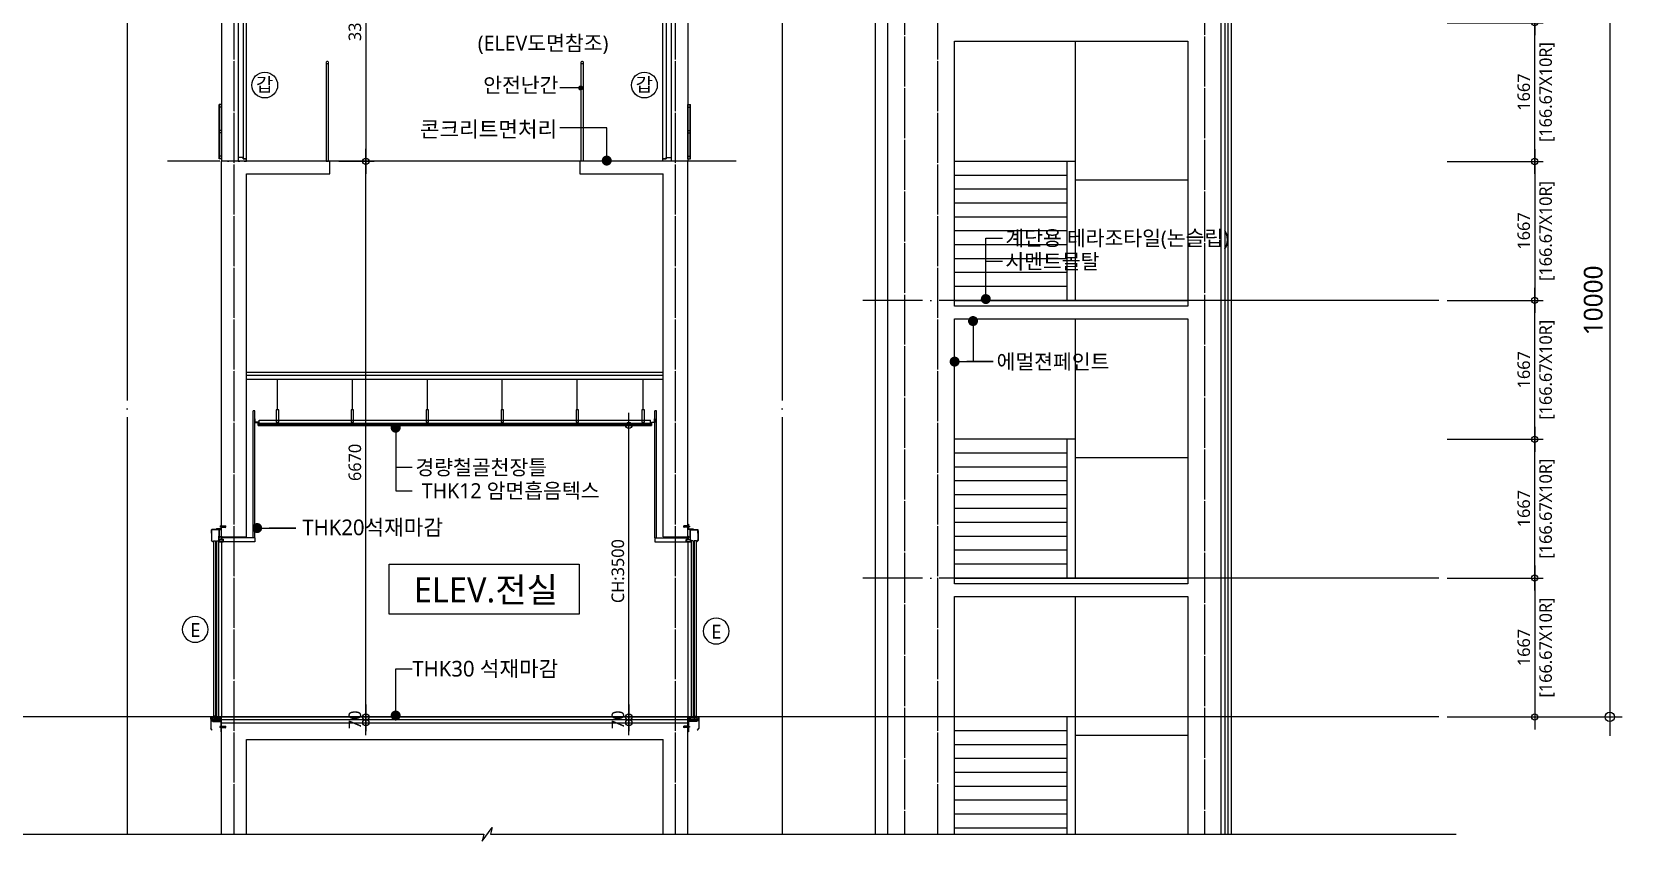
# Model space of a CAD drawing. Header units: millimetres. Extents: x 81033 to 452328, y -17390 to 42241.
# Drawn here: x 385356 to 404452, y -3277 to 6438 of the extents above; entities that cross this region are included whole.
import ezdxf
from ezdxf.enums import TextEntityAlignment as Align

# ---------------------------------------------------------------- set-up
doc = ezdxf.new("R2010")
doc.units = ezdxf.units.MM
doc.header["$LTSCALE"] = 100
doc.header["$MEASUREMENT"] = 0
doc.header["$PDSIZE"] = -10
doc.linetypes.add('CEN', pattern=[62, 60, -1, 0, -1])
doc.linetypes.add('HID', pattern=[2.5, 1.5, -1])
doc.layers.get('0').update_dxf_attribs({"linetype": 'CONTINUOUS'})
doc.layers.get('Defpoints').update_dxf_attribs({"color": 171, "linetype": 'CONTINUOUS'})
doc.layers.add('1-골조', color=2, linetype='CONTINUOUS', lineweight=0)
for name, color, linetype in [('A-CORE-ELEV', 5, 'CONTINUOUS'), ('A-DOOR', 4, 'CONTINUOUS'), ('A-ETC', 8, 'CONTINUOUS'), ('A-FIN-6', 6, 'CONTINUOUS'), ('A-SYM', 7, 'CONTINUOUS'), ('CEN', 1, 'CEN'), ('CEN(ST)', 1, 'CEN'), ('CG-BEAM', 3, 'CONTINUOUS'), ('CON', 2, 'CONTINUOUS'), ('FIN', 8, 'CONTINUOUS'), ('FIN(THK20 화강석)', 5, 'CONTINUOUS'), ('FIN(패널-T75 글라스울)', 6, 'CONTINUOUS'), ('FIN-2', 9, 'CONTINUOUS'), ('INS', 251, 'BATTING'), ('NDIM', 7, 'CONTINUOUS'), ('SASAC 도면명', 2, 'CONTINUOUS'), ('SYM', 7, 'CONTINUOUS'), ('TEXT(MIN)', 7, 'CONTINUOUS'), ('TEXT(NOTE小)', 1, 'CONTINUOUS'), ('TEXT(노트)', 7, 'CONTINUOUS'), ('TEXT(실명)', 3, 'CONTINUOUS'), ('XREF', 7, 'CONTINUOUS'), ('하지철물', 5, 'CONTINUOUS')]:
    doc.layers.add(name, color=color, linetype=linetype)
doc.styles.add('CGS', font='cgse', dxfattribs={"bigfont": 'cgs'})
doc.styles.add('나눔바른고딕', font='NanumBarunGothic.ttf')
doc.linetypes.add('BATTING', pattern='A,0.0001,-0.1,[134,ltypeshp.shx,S=0.1,R=0,X=-0.1,Y=0],-0.2,[134,ltypeshp.shx,S=0.1,R=180,X=0.1,Y=0],-0.1', length=0.4001)
doc.dimstyles.new('NDIM 1200', dxfattribs={"dimscale": 75, "dimtxt": 3, "dimasz": 1, "dimexe": 2, "dimexo": 2, "dimgap": 1, "dimtad": 1, "dimdec": 0, "dimdsep": 46, "dimtxsty": 'CGS', "dimblk": 'DOT0', "dimcen": 1, "dimdle": 8, "dimclrd": 256, "dimclre": 256, "dimclrt": 256, "dimadec": 0, "dimazin": 0, "dimtfac": 1, "dimtdec": 0, "dimtix": 1, "dimtmove": 2, "dimatfit": 3, "dimldrblk": 'DOT0', "dimfxl": 1, "dimtolj": 1, "dimtzin": 0, "dimlwd": -1, "dimlwe": -1, "dimarcsym": 0})

# ---------------------------------------------------------------- blocks, each defined once
blk = doc.blocks.new('DOT0')
blk.add_line((-3, 0), (3, 0))
at = {"color": 6}
blk.add_circle((0, 0), 0.75, dxfattribs=at)
blk = doc.blocks.new('*D1075')
at = {"layer": 'Defpoints', "color": 0, "ltscale": 0.4, "transparency": 16777216}
for p in [(402252, 8214), (402252, -1786), (404302, -1786)]:
    blk.add_point(p, dxfattribs=at)
at = {"layer": 'NDIM', "ltscale": 0.4, "transparency": 16777216}
for p, q in [((402402, 8214), (404452, 8214)), ((404302, 8139), (404302, -1711)), ((402402, -1786), (404452, -1786))]:
    blk.add_line(p, q, dxfattribs=at)
at = {"layer": 'NDIM', "ltscale": 0.4, "transparency": 16777216, "xscale": 75, "yscale": 75, "zscale": 75}
for p, rotation in [((404302, 8214), 90), ((404302, -1786), 270)]:
    blk.add_blockref('DOT0', p, dxfattribs=dict(at, rotation=rotation))
at = {"layer": 'NDIM', "ltscale": 0.4, "transparency": 16777216, "insert": (404105, 3214), "char_height": 225, "attachment_point": 5, "rotation": 90, "style": '나눔바른고딕'}
blk.add_mtext('\\A1;10000', dxfattribs=at)
blk = doc.blocks.new('A$C25f2d0dc')
at = {"layer": '1-골조'}
blk.add_line((0, 0), (300, 0), dxfattribs=at)
at = {"layer": 'A-CORE-ELEV', "color": 6, "linetype": 'Continuous'}
for p, q in [((-120, 78), (-122, 78)), ((-122, 78), (-122, -39)), ((-120, 45), (-120, 86)), ((-120, 78), (-120, -39)), ((-117, 45), (-120, 45)), ((-117, 45), (-117, 86)), ((-31, 90), (-116, 90)), ((-31, 87), (-116, 87)), ((-30, 10), (-32, 10)), ((-32, -45), (-32, 10)), ((-30, -10), (-30, 86)), ((-30, -45), (-30, 10)), ((-10, 2), (-30, 2)), ((-27, -10), (-27, 86)), ((-13, 128), (-14, 129)), ((-14, 128), (-13, 128)), ((-13, 122), (-14, 122)), ((-13, 122), (-14, 121)), ((-13, 128), (-7, 128)), ((-7, 122), (-13, 122)), ((0, 15), (-10, 2)), ((-6, 132), (47, 135)), ((-6, 132), (51, 132)), ((-6, 118), (47, 115)), ((-6, 118), (51, 118)), ((47, 115), (47, 135)), ((51, 118), (51, 132)), ((-105, -60), (-121, -41)), ((-104, -59), (-120, -40)), ((-105, -60), (-104, -59)), ((-30, -45), (-32, -45)), ((-27, -10), (-30, -10)), ((-29, -32), (18, -32)), ((-29, -34), (18, -34)), ((-130, -2165), (-130, -2300)), ((-129, -2165), (-129, -2299)), ((-4, -2190), (-129, -2190)), ((-129, -2206), (-4, -2206)), ((-126, -2193), (-126, -2203)), ((-7, -2193), (-126, -2193)), ((-126, -2203), (-7, -2203)), ((-15, -2276), (-16, -2275)), ((-16, -2277), (-15, -2276)), ((-15, -2283), (-16, -2282)), ((-15, -2283), (-16, -2283)), ((-15, -2276), (-9, -2276)), ((-9, -2283), (-15, -2283)), ((-8, -2272), (47, -2270)), ((-8, -2272), (51, -2272)), ((-8, -2286), (47, -2289)), ((-8, -2286), (51, -2286)), ((-7, -2193), (-7, -2203)), ((-4, -2190), (-4, -2206)), ((0, -2216), (0, -2160)), ((47, -2289), (47, -2270)), ((51, -2286), (51, -2272)), ((-113, -2319), (-130, -2300)), ((-112, -2318), (-129, -2299)), ((-113, -2319), (-112, -2318))]:
    blk.add_line(p, q, dxfattribs=at)
at = {"layer": 'A-CORE-ELEV', "color": 4, "linetype": 'Continuous'}
for p, q in [((-99, -45), (-99, -2149)), ((-99, -45), (-74, -45)), ((-74, -45), (-74, -2149)), ((-62, -45), (-62, -2163)), ((-62, -45), (-37, -45)), ((-37, -45), (-37, -2163)), ((-74, -2149), (-99, -2149)), ((-37, -2163), (-62, -2163))]:
    blk.add_line(p, q, dxfattribs=at)
at = {"layer": 'A-CORE-ELEV', "color": 9, "linetype": 'Continuous'}
blk.add_line((0, -60), (0, -2160), dxfattribs=at)
at = {"layer": 'A-CORE-ELEV', "color": 6, "linetype": 'Continuous'}
for points in [[(-65, 90), (0, 90), (0, 155), (-2, 155, 0.414214), (-6, 151), (-6, 100, -0.414214), (-10, 96), (-61, 96, 0.414214), (-65, 92)], [(17, -27, -0.414214), (19, -29), (19, -30), (-6, -30), (-6, 2), (-5, 2, -0.414214), (-3, 0), (-3, -25, 0.414214), (-1, -27)], [(-8, -2220), (-8, -2334, 0.414214), (-2, -2340), (0, -2340), (0, -2206), (-109, -2206), (-109, -2208, 0.414214), (-103, -2214), (-14, -2214, -0.414214)]]:
    blk.add_lwpolyline(points, format="xyb", close=True, dxfattribs=at)
for points in [[(-14, 128), (-18, 128), (-18, 122), (-14, 122)], [(-7, 118), (-13, 118), (-14, 119), (-14, 131), (-13, 132), (-7, 132)], [(-6, 116), (-7, 116), (-7, 134), (-6, 134)], [(-16, -2276), (-20, -2276), (-20, -2283), (-16, -2283)], [(-9, -2286), (-15, -2286), (-16, -2285), (-16, -2273), (-15, -2272), (-9, -2272)], [(-8, -2289), (-9, -2289), (-9, -2270), (-8, -2270)]]:
    blk.add_lwpolyline(points, dxfattribs=at)
for points in [[(18, -58), (-29, -58), (-29, -32), (-20, -32), (-20, -30), (-30, -30), (-30, -60), (20, -60), (20, -30), (10, -30), (10, -32), (18, -32)], [(-106, -2160), (-101, -2160), (-101, -2162), (-95, -2162), (-95, -2160), (-89, -2160), (-89, -2162), (-84, -2162), (-84, -2160), (-78, -2160), (-78, -2162), (-72, -2162), (-72, -2160), (-64, -2160), (-64, -2171), (-33, -2171), (-33, -2160), (-5, -2160), (-5, -2165), (-10, -2165), (-10, -2176), (-5, -2176), (-5, -2185), (-15, -2185), (-15, -2171), (-27, -2171), (-27, -2185), (-82, -2185), (-82, -2176), (-72, -2176), (-72, -2171), (-115, -2171), (-115, -2176), (-105, -2176), (-105, -2185), (-129, -2185), (-129, -2165), (-130, -2165), (-130, -2163), (-128, -2160), (-112, -2160), (-112, -2162), (-106, -2162)]]:
    blk.add_lwpolyline(points, close=True, dxfattribs=at)
blk.add_circle((-3, -2166), 2.5, dxfattribs=at)
for centre, radius, start, end in [((-116, 86), 4, 90, 180), ((-116, 86), 1, 90, 180), ((-31, 86), 4, 0, 90), ((-31, 86), 1, 0, 90), ((-119, -39), 2.5, 180, 220), ((-119, -39), 1, 180, 220), ((-3, -2157), 3.63, 226.3972, 313.6028)]:
    blk.add_arc(centre, radius, start, end, dxfattribs=at)
at = {"layer": 'A-FIN-6'}
for p, q in [((400, -10), (-6, -10)), ((398, -12), (-6, -12)), ((398, -58), (20, -58)), ((400, -60), (20, -60)), ((398, -12), (398, -58)), ((400, -10), (400, -60))]:
    blk.add_line(p, q, dxfattribs=at)
blk = doc.blocks.new('ELEV비상도어1')
at = {"color": 252, "linetype": 'Continuous'}
for p, q in [((162556, 62412), (162556, 63062)), ((162586, 63062), (162556, 63062)), ((162586, 63032), (162556, 63032)), ((162559, 62412), (162559, 63062)), ((162583, 62412), (162583, 63062)), ((162586, 62412), (162586, 63062)), ((162586, 62752), (162556, 62752)), ((162586, 62722), (162556, 62722)), ((162586, 62442), (162556, 62442)), ((162586, 62412), (162556, 62412))]:
    blk.add_line(p, q, dxfattribs=at)
at = {"layer": 'A-DOOR', "color": 8, "linetype": 'Continuous'}
for p, q in [((162586, 64182), (162586, 62382)), ((162786, 64152), (162786, 62412))]:
    blk.add_line(p, q, dxfattribs=at)
at = {"layer": 'A-DOOR', "linetype": 'Continuous'}
for points in [[(162856, 64182), (162886, 64182), (162886, 64152), (162846, 64152), (162846, 64137), (162786, 64137), (162786, 64152), (162786, 64182), (162806, 64182)], [(162856, 62382), (162886, 62382), (162886, 62412), (162846, 62412), (162846, 62427), (162786, 62427), (162786, 62412), (162786, 62382), (162806, 62382)]]:
    blk.add_lwpolyline(points, dxfattribs=at)
blk.add_lwpolyline([(162886, 64152), (162846, 64152), (162846, 62412), (162886, 62412)], close=True, dxfattribs=at)
blk = doc.blocks.new('*D1077')
at = {"layer": 'Defpoints', "color": 0, "ltscale": 0.4, "transparency": 16777216}
for p in [(392100, 1714, 0), (392525, 1714, 0), (392100, -1786, 0)]:
    blk.add_point(p, dxfattribs=at)
at = {"layer": 'NDIM', "ltscale": 0.4, "transparency": 16777216}
for p, q in [((392200, 1714, 0), (392625, 1714, 0)), ((392525, -1736, 0), (392525, 1664, 0)), ((392200, -1786, 0), (392625, -1786, 0))]:
    blk.add_line(p, q, dxfattribs=at)
at = {"layer": 'NDIM', "ltscale": 0.4, "transparency": 16777216, "xscale": 50, "yscale": 50, "zscale": 50}
for p, rotation in [((392525, 1714, 0), 90), ((392525, -1786, 0), 270)]:
    blk.add_blockref('DOT0', p, dxfattribs=dict(at, rotation=rotation))
at = {"layer": 'NDIM', "ltscale": 0.4, "transparency": 16777216, "insert": (392394, -36, 0), "char_height": 150, "attachment_point": 5, "rotation": 90, "style": '나눔바른고딕'}
blk.add_mtext('\\A1;CH:3500', dxfattribs=at)
blk = doc.blocks.new('*D1078')
at = {"layer": 'Defpoints', "color": 0, "ltscale": 0.4, "transparency": 16777216}
for p in [(392100, -1786, 0), (392100, -1856, 0), (392525, -1856, 0)]:
    blk.add_point(p, dxfattribs=at)
at = {"layer": 'NDIM', "ltscale": 0.4, "transparency": 16777216}
for p, q in [((392525, -1736, 0), (392525, -1686, 0)), ((392200, -1786, 0), (392625, -1786, 0)), ((392200, -1856, 0), (392625, -1856, 0)), ((392525, -1786, 0), (392525, -1856, 0)), ((392525, -1906, 0), (392525, -1956, 0))]:
    blk.add_line(p, q, dxfattribs=at)
at = {"layer": 'NDIM', "ltscale": 0.4, "transparency": 16777216, "xscale": 50, "yscale": 50, "zscale": 50}
for p, rotation in [((392525, -1786, 0), 270), ((392525, -1856, 0), 90)]:
    blk.add_blockref('DOT0', p, dxfattribs=dict(at, rotation=rotation))
at = {"layer": 'NDIM', "ltscale": 0.4, "transparency": 16777216, "insert": (392394, -1821, 0), "char_height": 150, "attachment_point": 5, "rotation": 90, "style": '나눔바른고딕'}
blk.add_mtext('\\A1;70', dxfattribs=at)
blk = doc.blocks.new('*D1079')
at = {"layer": 'Defpoints', "color": 0, "ltscale": 0.4, "transparency": 16777216}
for p in [(388942, 4884, 0), (389367, 4884, 0), (388942, -1786, 0)]:
    blk.add_point(p, dxfattribs=at)
at = {"layer": 'NDIM', "ltscale": 0.4, "transparency": 16777216}
for p, q in [((389042, 4884, 0), (389467, 4884, 0)), ((389367, -1736, 0), (389367, 4834, 0)), ((389042, -1786, 0), (389467, -1786, 0))]:
    blk.add_line(p, q, dxfattribs=at)
at = {"layer": 'NDIM', "ltscale": 0.4, "transparency": 16777216, "xscale": 50, "yscale": 50, "zscale": 50}
for p, rotation in [((389367, 4884, 0), 90), ((389367, -1786, 0), 270)]:
    blk.add_blockref('DOT0', p, dxfattribs=dict(at, rotation=rotation))
at = {"layer": 'NDIM', "ltscale": 0.4, "transparency": 16777216, "insert": (389236, 1269, 0), "char_height": 150, "attachment_point": 5, "rotation": 90, "style": '나눔바른고딕'}
blk.add_mtext('\\A1;6670', dxfattribs=at)
blk = doc.blocks.new('*D1080')
at = {"layer": 'Defpoints', "color": 0, "ltscale": 0.4, "transparency": 16777216}
for p in [(388942, -1786, 0), (388942, -1856, 0), (389367, -1856, 0)]:
    blk.add_point(p, dxfattribs=at)
at = {"layer": 'NDIM', "ltscale": 0.4, "transparency": 16777216}
for p, q in [((389367, -1736, 0), (389367, -1686, 0)), ((389042, -1786, 0), (389467, -1786, 0)), ((389042, -1856, 0), (389467, -1856, 0)), ((389367, -1786, 0), (389367, -1856, 0)), ((389367, -1906, 0), (389367, -1956, 0))]:
    blk.add_line(p, q, dxfattribs=at)
at = {"layer": 'NDIM', "ltscale": 0.4, "transparency": 16777216, "xscale": 50, "yscale": 50, "zscale": 50}
for p, rotation in [((389367, -1786, 0), 270), ((389367, -1856, 0), 90)]:
    blk.add_blockref('DOT0', p, dxfattribs=dict(at, rotation=rotation))
at = {"layer": 'NDIM', "ltscale": 0.4, "transparency": 16777216, "insert": (389236, -1821, 0), "char_height": 150, "attachment_point": 5, "rotation": 90, "style": '나눔바른고딕'}
blk.add_mtext('\\A1;70', dxfattribs=at)
blk = doc.blocks.new('*D1081')
at = {"layer": 'Defpoints', "color": 0, "ltscale": 0.4, "transparency": 16777216}
for p in [(388942, 8214, 0), (388942, 4884, 0), (389367, 4884, 0)]:
    blk.add_point(p, dxfattribs=at)
at = {"layer": 'NDIM', "ltscale": 0.4, "transparency": 16777216}
for p, q in [((389042, 8214, 0), (389467, 8214, 0)), ((389367, 8164, 0), (389367, 4934, 0)), ((389042, 4884, 0), (389467, 4884, 0))]:
    blk.add_line(p, q, dxfattribs=at)
at = {"layer": 'NDIM', "ltscale": 0.4, "transparency": 16777216, "xscale": 50, "yscale": 50, "zscale": 50}
for p, rotation in [((389367, 8214, 0), 90), ((389367, 4884, 0), 270)]:
    blk.add_blockref('DOT0', p, dxfattribs=dict(at, rotation=rotation))
at = {"layer": 'NDIM', "ltscale": 0.4, "transparency": 16777216, "insert": (389236, 6549, 0), "char_height": 150, "attachment_point": 5, "rotation": 90, "style": '나눔바른고딕'}
blk.add_mtext('\\A1;3330', dxfattribs=at)
blk = doc.blocks.new('*D1103')
at = {"layer": 'Defpoints', "color": 0, "ltscale": 0.4, "transparency": 16777216}
for p in [(402252, 4881), (402252, 3214), (403402, 3214)]:
    blk.add_point(p, dxfattribs=at)
at = {"layer": 'NDIM', "ltscale": 0.4, "transparency": 16777216}
for p, q in [((402352, 4881), (403502, 4881)), ((403402, 4831), (403402, 3264)), ((402352, 3214), (403502, 3214))]:
    blk.add_line(p, q, dxfattribs=at)
at = {"layer": 'NDIM', "ltscale": 0.4, "transparency": 16777216, "xscale": 50, "yscale": 50, "zscale": 50}
for p, rotation in [((403402, 4881), 90), ((403402, 3214), 270)]:
    blk.add_blockref('DOT0', p, dxfattribs=dict(at, rotation=rotation))
at = {"layer": 'NDIM', "ltscale": 0.4, "transparency": 16777216, "char_height": 150, "attachment_point": 5, "rotation": 90, "style": '나눔바른고딕'}
for s, insert in [('\\A1;[166.67X10R]', (403549, 4047)), ('\\A1;1667', (403271, 4047))]:
    blk.add_mtext(s, dxfattribs=dict(at, insert=insert))
blk = doc.blocks.new('*D1104')
at = {"layer": 'Defpoints', "color": 0, "ltscale": 0.4, "transparency": 16777216}
for p in [(402252, 8214), (402252, 6547), (403402, 6547)]:
    blk.add_point(p, dxfattribs=at)
at = {"layer": 'NDIM', "ltscale": 0.4, "transparency": 16777216}
for p, q in [((402352, 8214), (403502, 8214)), ((403402, 8164), (403402, 6597)), ((402352, 6547), (403502, 6547))]:
    blk.add_line(p, q, dxfattribs=at)
at = {"layer": 'NDIM', "ltscale": 0.4, "transparency": 16777216, "xscale": 50, "yscale": 50, "zscale": 50}
for p, rotation in [((403402, 8214), 90), ((403402, 6547), 270)]:
    blk.add_blockref('DOT0', p, dxfattribs=dict(at, rotation=rotation))
at = {"layer": 'NDIM', "ltscale": 0.4, "transparency": 16777216, "char_height": 150, "attachment_point": 5, "rotation": 90, "style": '나눔바른고딕'}
for s, insert in [('\\A1;[166.67X10R]', (403549, 7381)), ('\\A1;1667', (403271, 7381))]:
    blk.add_mtext(s, dxfattribs=dict(at, insert=insert))
blk = doc.blocks.new('*D1105')
at = {"layer": 'Defpoints', "color": 0, "ltscale": 0.4, "transparency": 16777216}
for p in [(402252, 6547), (403402, 6547), (402252, 4881)]:
    blk.add_point(p, dxfattribs=at)
at = {"layer": 'NDIM', "ltscale": 0.4, "transparency": 16777216}
for p, q in [((402352, 6547), (403502, 6547)), ((403402, 4931), (403402, 6497)), ((402352, 4881), (403502, 4881))]:
    blk.add_line(p, q, dxfattribs=at)
at = {"layer": 'NDIM', "ltscale": 0.4, "transparency": 16777216, "xscale": 50, "yscale": 50, "zscale": 50}
for p, rotation in [((403402, 6547), 90), ((403402, 4881), 270)]:
    blk.add_blockref('DOT0', p, dxfattribs=dict(at, rotation=rotation))
at = {"layer": 'NDIM', "ltscale": 0.4, "transparency": 16777216, "char_height": 150, "attachment_point": 5, "rotation": 90, "style": '나눔바른고딕'}
for s, insert in [('\\A1;[166.67X10R]', (403549, 5714)), ('\\A1;1667', (403271, 5714))]:
    blk.add_mtext(s, dxfattribs=dict(at, insert=insert))
blk = doc.blocks.new('*D1106')
at = {"layer": 'Defpoints', "color": 0, "ltscale": 0.4, "transparency": 16777216}
for p in [(402252, 3214), (403402, 3214), (402252, 1547)]:
    blk.add_point(p, dxfattribs=at)
at = {"layer": 'NDIM', "ltscale": 0.4, "transparency": 16777216}
for p, q in [((402352, 3214), (403502, 3214)), ((403402, 1597), (403402, 3164)), ((402352, 1547), (403502, 1547))]:
    blk.add_line(p, q, dxfattribs=at)
at = {"layer": 'NDIM', "ltscale": 0.4, "transparency": 16777216, "xscale": 50, "yscale": 50, "zscale": 50}
for p, rotation in [((403402, 3214), 90), ((403402, 1547), 270)]:
    blk.add_blockref('DOT0', p, dxfattribs=dict(at, rotation=rotation))
at = {"layer": 'NDIM', "ltscale": 0.4, "transparency": 16777216, "char_height": 150, "attachment_point": 5, "rotation": 90, "style": '나눔바른고딕'}
for s, insert in [('\\A1;[166.67X10R]', (403549, 2381)), ('\\A1;1667', (403271, 2381))]:
    blk.add_mtext(s, dxfattribs=dict(at, insert=insert))
blk = doc.blocks.new('*D1107')
at = {"layer": 'Defpoints', "color": 0, "ltscale": 0.4, "transparency": 16777216}
for p in [(402252, -119), (402252, -1786), (403402, -1786)]:
    blk.add_point(p, dxfattribs=at)
at = {"layer": 'NDIM', "ltscale": 0.4, "transparency": 16777216}
for p, q in [((402352, -119), (403502, -119)), ((403402, -169), (403402, -1736)), ((402352, -1786), (403502, -1786))]:
    blk.add_line(p, q, dxfattribs=at)
at = {"layer": 'NDIM', "ltscale": 0.4, "transparency": 16777216, "xscale": 50, "yscale": 50, "zscale": 50}
for p, rotation in [((403402, -119), 90), ((403402, -1786), 270)]:
    blk.add_blockref('DOT0', p, dxfattribs=dict(at, rotation=rotation))
at = {"layer": 'NDIM', "ltscale": 0.4, "transparency": 16777216, "char_height": 150, "attachment_point": 5, "rotation": 90, "style": '나눔바른고딕'}
for s, insert in [('\\A1;[166.67X10R]', (403549, -953)), ('\\A1;1667', (403271, -953))]:
    blk.add_mtext(s, dxfattribs=dict(at, insert=insert))
blk = doc.blocks.new('*D1108')
at = {"layer": 'Defpoints', "color": 0, "ltscale": 0.4, "transparency": 16777216}
for p in [(402252, 1547), (403402, 1547), (402252, -119)]:
    blk.add_point(p, dxfattribs=at)
at = {"layer": 'NDIM', "ltscale": 0.4, "transparency": 16777216}
for p, q in [((402352, 1547), (403502, 1547)), ((403402, -69), (403402, 1497)), ((402352, -119), (403502, -119))]:
    blk.add_line(p, q, dxfattribs=at)
at = {"layer": 'NDIM', "ltscale": 0.4, "transparency": 16777216, "xscale": 50, "yscale": 50, "zscale": 50}
for p, rotation in [((403402, 1547), 90), ((403402, -119), 270)]:
    blk.add_blockref('DOT0', p, dxfattribs=dict(at, rotation=rotation))
at = {"layer": 'NDIM', "ltscale": 0.4, "transparency": 16777216, "char_height": 150, "attachment_point": 5, "rotation": 90, "style": '나눔바른고딕'}
for s, insert in [('\\A1;[166.67X10R]', (403549, 714)), ('\\A1;1667', (403271, 714))]:
    blk.add_mtext(s, dxfattribs=dict(at, insert=insert))
blk = doc.blocks.new('E')
at = {"layer": 'TEXT(NOTE小)'}
blk.add_circle((287, -86), 155, dxfattribs=at)
at = {"layer": 'TEXT(NOTE小)', "style": '나눔바른고딕'}
blk.add_text('E', height=165, dxfattribs=at).set_placement((288, -79), align=Align.MIDDLE_CENTER)
blk = doc.blocks.new('갑종방화문표기')
at = {"layer": 'TEXT(NOTE小)'}
blk.add_circle((0, 0), 150, dxfattribs=at)
at = {"layer": 'TEXT(NOTE小)', "style": '나눔바른고딕'}
blk.add_text('갑', height=160, dxfattribs=at).set_placement((-2, 7), align=Align.MIDDLE_CENTER)

msp = doc.modelspace()

# ---------------------------------------------------------------- linework, layer by layer
at = {"ltscale": 10000, "elevation": 0}
msp.add_lwpolyline([(389648.1, 46.5), (391929.5, 46.5), (391929.5, -553.5), (389648.1, -553.5)], close=True, dxfattribs=at)
at = {"layer": 'A-ETC'}
for p, q in [((392935.1, 2313.9, 0), (387935.1, 2313.9, 0)), ((392935.1, 2313.9, 0), (387935.1, 2313.9, 0)), ((392935.1, 2263.9, 0), (387935.1, 2263.9, 0)), ((392935.1, 2263.9, 0), (387935.1, 2263.9, 0))]:
    msp.add_line(p, q, dxfattribs=at)
at = {"layer": 'A-SYM', "elevation": 0}
msp.add_lwpolyline([(391946, 5763.8), (391694.8, 5763.8)], dxfattribs=at)
at = {"layer": 'A-SYM', "const_width": 30, "elevation": 0}
msp.add_lwpolyline([(391946, 5778.8, 1), (391946, 5748.8, 1)], format="xyb", close=True, dxfattribs=at)
at = {"layer": 'CEN', "ltscale": 10000}
for p, q in [((395485.1, -3195), (395485.1, 11953.2)), ((402252, -1786.1), (378147.4, -1786.1))]:
    msp.add_line(p, q, dxfattribs=at)
at = {"layer": 'CEN(ST)', "ltscale": 0.1}
for p, q in [((387785.1, -3195), (387785.1, 35527.7)), ((393085.1, -3195), (393085.1, 35527.7)), ((395835.1, 35527.7), (395835.1, -3195)), ((396235.1, -3195), (396235.1, 35527.7)), ((399435.1, 35527.7), (399435.1, -3195))]:
    msp.add_line(p, q, dxfattribs=at)
at = {"layer": 'CEN(ST)'}
for p, q in [((386502.6, 32813.9), (386502.6, -3195)), ((394367.7, 32813.9, 0), (394367.7, -3195)), ((393815.1, 4883.9, 0), (386987.5, 4883.9, 0)), ((402252, 3213.9), (395335, 3213.9)), ((402252, -119.4), (395335, -119.4))]:
    msp.add_line(p, q, dxfattribs=at)
at = {"layer": 'CG-BEAM', "color": 252}
msp.add_line((387935.1, 2353.9, 0), (392935.1, 2353.9, 0), dxfattribs=at)
msp.add_line((387935.1, 2353.9, 0), (392935.1, 2353.9, 0), dxfattribs=at)
at = {"layer": 'CG-BEAM', "color": 252, "elevation": 0}
for points in [[(388892.6, 6060.6), (388892.6, 4883.9), (388917.6, 4883.9), (388917.6, 6060.6)], [(391977.6, 6060.6), (391977.6, 4883.9), (391952.6, 4883.9), (391952.6, 6060.6)]]:
    msp.add_lwpolyline(points, dxfattribs=at)
at = {"layer": 'CON', "ltscale": 0.1}
for p, q in [((399635.1, -3195), (399635.1, 33590.2)), ((387635.1, 373.9, 0), (387635.1, 4883.9, 0)), ((393235.1, 373.9, 0), (393235.1, 4883.9, 0)), ((387935.1, 373.9, 0), (387935.1, 4733.9, 0)), ((392935.1, 373.9, 0), (392935.1, 4733.9, 0)), ((387635.1, -3195, 0), (387635.1, -1856.1, 0)), ((393235.1, -3195, 0), (393235.1, -1856.1, 0)), ((387935.1, -3195, 0), (387935.1, -2056.1, 0)), ((392935.1, -3195, 0), (392935.1, -2056.1, 0))]:
    msp.add_line(p, q, dxfattribs=at)
at = {"layer": 'CON', "ltscale": 1000}
for p, q in [((395635.1, -3195), (395635.1, 32813.9)), ((396435.1, 3143.9), (396435.1, 6327.2)), ((399235.1, 6327.2), (399235.1, 3143.9)), ((399235.1, 6327.2), (399235.1, 3143.9)), ((396435.1, -189.4), (396435.1, 2993.9)), ((396435.1, 2993.9), (399235.1, 2993.9)), ((396435.1, -189.4), (396435.1, 2993.9)), ((399235.1, 2993.9), (399235.1, -189.4)), ((399235.1, 2993.9), (399235.1, -189.4)), ((399235.1, -189.4), (396435.1, -189.4)), ((396435.1, -3195), (396435.1, -339.4)), ((396435.1, -339.4), (399235.1, -339.4)), ((399235.1, -339.4), (399235.1, -3195))]:
    msp.add_line(p, q, dxfattribs=at)
at = {"layer": 'CON', "ltscale": 10000}
for p, q in [((396435.1, 6327.2), (399235.1, 6327.2)), ((387635.1, -1856.1, 0), (393235.1, -1856.1, 0)), ((387635.1, -1856.1, 0), (393235.1, -1856.1, 0)), ((387935.1, -2056.1, 0), (392935.1, -2056.1, 0))]:
    msp.add_line(p, q, dxfattribs=at)
at = {"layer": 'CON', "ltscale": 1000}
msp.add_lwpolyline([(399235.1, 3143.9), (396435.1, 3143.9), (396435.1, 6327.2)], dxfattribs=at)
at = {"layer": 'FIN'}
for p, q in [((397885.1, 6327.2), (397885.1, 3213.9)), ((397885.1, 4880.6), (396435.1, 4880.6)), ((397785.1, 4880.6), (397785.1, 3213.9)), ((397785.1, 4713.9), (396435.1, 4713.9)), ((397885.1, 4660.6), (399235.1, 4660.6)), ((397785.1, 4547.3), (396435.1, 4547.3)), ((397785.1, 4380.6), (396435.1, 4380.6)), ((397785.1, 4213.9), (396435.1, 4213.9)), ((397785.1, 4047.3), (396435.1, 4047.3)), ((397785.1, 3880.6), (396435.1, 3880.6)), ((397785.1, 3713.9), (396435.1, 3713.9)), ((397785.1, 3547.3), (396435.1, 3547.3)), ((397785.1, 3380.6), (396435.1, 3380.6)), ((397885.1, 2993.9), (397885.1, -119.4)), ((397885.1, 1547.3), (396435.1, 1547.3)), ((397785.1, 1547.3), (397785.1, -119.4)), ((397785.1, 1380.6), (396435.1, 1380.6)), ((397785.1, 1213.9), (396435.1, 1213.9)), ((397885.1, 1327.3), (399235.1, 1327.3)), ((397785.1, 1047.3), (396435.1, 1047.3)), ((397785.1, 880.6), (396435.1, 880.6)), ((397785.1, 713.9), (396435.1, 713.9)), ((397785.1, 547.3), (396435.1, 547.3)), ((397785.1, 380.6), (396435.1, 380.6)), ((397785.1, 213.9), (396435.1, 213.9)), ((397785.1, 47.3), (396435.1, 47.3)), ((397885.1, -339.4), (397885.1, -3195)), ((397885.1, -1786.1), (396435.1, -1786.1)), ((397785.1, -1786.1), (397785.1, -3195)), ((397785.1, -1952.8), (396435.1, -1952.8)), ((397885.1, -2006.1), (399235.1, -2006.1)), ((397785.1, -2119.4), (396435.1, -2119.4)), ((397785.1, -2286.1), (396435.1, -2286.1)), ((397785.1, -2452.8), (396435.1, -2452.8)), ((397785.1, -2619.4), (396435.1, -2619.4)), ((397785.1, -2786.1), (396435.1, -2786.1)), ((397785.1, -2952.8), (396435.1, -2952.8)), ((397785.1, -3119.4), (396435.1, -3119.4))]:
    msp.add_line(p, q, dxfattribs=at)
at = {"layer": 'FIN', "ltscale": 10000}
for p, q in [((396435.1, 3213.9), (399235.1, 3213.9)), ((396435.1, -119.4), (399235.1, -119.4)), ((387635.1, -1786.1, 0), (393235.1, -1786.1, 0)), ((387635.1, -1786.1, 0), (393235.1, -1786.1, 0)), ((387635.1, -1816.1, 0), (393235.1, -1816.1, 0)), ((387635.1, -1816.1, 0), (393235.1, -1816.1, 0))]:
    msp.add_line(p, q, dxfattribs=at)
at = {"layer": 'FIN(THK20 화강석)', "ltscale": 10000}
for p, q in [((388015.1, 363.9, 0), (388015.1, 1888.9, 0)), ((388035.1, 1888.9, 0), (388015.1, 1888.9, 0)), ((388035.1, 363.9, 0), (388035.1, 1888.9, 0)), ((392835.1, 363.9, 0), (392835.1, 1888.9, 0)), ((392855.1, 1888.9), (392835.1, 1888.9, 0)), ((392855.1, 363.9, 0), (392855.1, 1888.9, 0))]:
    msp.add_line(p, q, dxfattribs=at)
at = {"layer": 'FIN(패널-T75 글라스울)', "ltscale": 10000}
for p, q in [((399685.1, -3195), (399685.1, 33590.2)), ((399760.1, -3195), (399760.1, 33590.2))]:
    msp.add_line(p, q, dxfattribs=at)
at = {"layer": 'FIN-2'}
for p, q in [((388305.7, 1900.9, 0), (388305.7, 2263.9, 0)), ((389205.7, 1900.9, 0), (389205.7, 2263.9, 0)), ((390105.7, 1900.9, 0), (390105.7, 2263.9, 0)), ((391005.7, 1900.9, 0), (391005.7, 2263.9, 0)), ((391905.7, 1900.9, 0), (391905.7, 2263.9, 0)), ((392696.2, 1900.9, 0), (392696.2, 2263.9, 0)), ((388075.1, 1725.9, 0), (392795.1, 1725.9, 0)), ((388087.1, 1739.9, 0), (388087.1, 1777.9, 0)), ((388087.1, 1777.9, 0), (392783.1, 1777.9, 0)), ((388087.1, 1739.9, 0), (392783.1, 1739.9, 0)), ((392783.1, 1739.9, 0), (392783.1, 1777.9, 0)), ((388075.1, 1713.9, 0), (392777.1, 1713.9, 0))]:
    msp.add_line(p, q, dxfattribs=at)
at = {"layer": 'FIN-2', "elevation": 0}
for points in [[(388093.1, 1711.9), (388093.1, 1713.9), (388075.1, 1713.9), (388075.1, 1751.9), (388037.1, 1751.9), (388037.1, 1791.9), (388035.1, 1791.9), (388035.1, 1749.9), (388073.1, 1749.9), (388073.1, 1711.9), (388093.1, 1711.9)], [(392777.1, 1711.9), (392777.1, 1713.9), (392795.1, 1713.9), (392795.1, 1751.9), (392833.1, 1751.9), (392833.1, 1791.9), (392835.1, 1791.9), (392835.1, 1749.9), (392797.1, 1749.9), (392797.1, 1711.9), (392777.1, 1711.9)]]:
    msp.add_lwpolyline(points, dxfattribs=at)
for points in [[(388320.7, 1900.9), (388290.7, 1900.9), (388290.7, 1750.9), (388320.7, 1750.9)], [(389220.7, 1900.9), (389190.7, 1900.9), (389190.7, 1750.9), (389220.7, 1750.9)], [(390120.7, 1900.9), (390090.7, 1900.9), (390090.7, 1750.9), (390120.7, 1750.9)], [(391020.7, 1900.9), (390990.7, 1900.9), (390990.7, 1750.9), (391020.7, 1750.9)], [(391920.7, 1900.9), (391890.7, 1900.9), (391890.7, 1750.9), (391920.7, 1750.9)], [(392711.2, 1900.9), (392681.2, 1900.9), (392681.2, 1750.9), (392711.2, 1750.9)]]:
    msp.add_lwpolyline(points, close=True, dxfattribs=at)
at = {"layer": 'INS', "ltscale": 0.9}
msp.add_line((399722.6, -3195), (399722.6, 33590.2), dxfattribs=at)
at = {"layer": 'NDIM', "ltscale": 10000}
msp.add_line((397010.9, 3681.6), (396810.9, 3681.6), dxfattribs=at)
at = {"layer": 'SASAC 도면명', "ltscale": 10000, "elevation": 0}
for points in [[(387935.1, 4733.9), (388935.1, 4733.9), (388935.1, 4883.9), (387635.1, 4883.9)], [(393235.1, 4883.9), (391935.1, 4883.9), (391935.1, 4733.9), (392935.1, 4733.9)]]:
    msp.add_lwpolyline(points, dxfattribs=at)
at = {"layer": 'SYM', "ltscale": 10000}
msp.add_lwpolyline([(378981.6, -3195), (390782.7, -3195), (390762.5, -3277.5), (390884, -3112.5), (390863.7, -3195), (402460.2, -3195)], dxfattribs=at)
at = {"layer": 'TEXT(MIN)', "ltscale": 10000}
msp.add_line((389925.2, 1209.5, 0), (389725.2, 1209.5, 0), dxfattribs=at)
at = {"layer": '하지철물', "color": 3, "linetype": 'HID', "lineweight": 20}
for centre, radius in [((388905.1, 6068.9, 0), 15), ((388905.1, 6068.9, 0), 13), ((391965.1, 6068.9, 0), 15), ((391965.1, 6068.9, 0), 13)]:
    msp.add_circle(centre, radius, dxfattribs=at)

# ---------------------------------------------------------------- block references
msp.add_blockref('ELEV비상도어1', (225049.5, -57498, 0))
at = {"xscale": -1}
msp.add_blockref('ELEV비상도어1', (555820.7, -57498, 0), dxfattribs=at)
at = {"xscale": 1.030731055544951, "yscale": 1.030731055544951, "zscale": 1.030731055544951}
for p in [(388153.4, 5798.2, 0), (392711.7, 5798.2, 0)]:
    msp.add_blockref('갑종방화문표기', p, dxfattribs=at)
at = {"layer": 'CEN(ST)', "xscale": -1, "rotation": 180}
for p in [(387031.7, -821.6), (393287, -841.6)]:
    msp.add_blockref('E', p, dxfattribs=at)
at = {"layer": 'XREF'}
msp.add_blockref('A$C25f2d0dc', (387635.1, 373.9, 0), dxfattribs=at)
at = {"layer": 'XREF', "xscale": -1}
msp.add_blockref('A$C25f2d0dc', (393235.1, 373.9, 0), dxfattribs=at)

# ---------------------------------------------------------------- texts
at = {"layer": 'TEXT(MIN)', "style": '나눔바른고딕'}
for s, p in [('(ELEV도면참조)', (390711, 6302.1, 0)), ('안전난간', (390775.9, 5797.7, 0)), ('계단용 테라조타일(논슬립)', (397045.7, 3961.6)), ('시멘트몰탈', (397045.7, 3681.6)), ('에멀젼페인트', (396940.2, 2478.6))]:
    msp.add_text(s, height=180, dxfattribs=at).set_placement(p, align=Align.MIDDLE_LEFT)
for s, p in [('경량철골천장틀', (391542.9, 1209.5, 0)), ('THK12 암면흡음텍스', (392173.1, 929.5, 0))]:
    msp.add_text(s, height=180, dxfattribs=at).set_placement(p, align=Align.MIDDLE_RIGHT)
at = {"layer": 'TEXT(노트)', "style": '나눔바른고딕'}
for s, p in [('콘크리트면처리', (390017, 5267.8, 0)), ('THK30 석재마감', (389925.2, -1206.9, 0))]:
    msp.add_text(s, height=187.5, dxfattribs=at).set_placement(p, align=Align.MIDDLE_LEFT)
msp.add_text('THK20석재마감', height=187.5, dxfattribs=at).set_placement((390292.9, 489.5, 0), align=Align.MIDDLE_RIGHT)
at = {"layer": 'TEXT(실명)', "style": '나눔바른고딕'}
msp.add_text('ELEV.전실', height=300, dxfattribs=at).set_placement((390808.2, -255.3, 0), align=Align.MIDDLE)

# ---------------------------------------------------------------- dimensions: what is measured, and where the dimension line sits
at = {"layer": 'NDIM', "ltscale": 0.4}
for base, p1, p2, override, picture, middle in [((404302, -1786.1), (402252, 8213.9), (402252, -1786.1), {"dimtxsty": '나눔바른고딕'}, '*D1075', (404104.8, 3213.9)), ((389367.3, 4883.9, 0), (388942.3, 8213.9, 0), (388942.3, 4883.9, 0), {"dimscale": 50, "dimtxsty": '나눔바른고딕'}, '*D1081', (389235.7, 6548.9, 0)), ((389367.3, -1856.1, 0), (388942.3, -1786.1, 0), (388942.3, -1856.1, 0), {"dimscale": 50, "dimtxsty": '나눔바른고딕'}, '*D1080', (389235.8, -1821.1, 0)), ((392525.5, -1856.1, 0), (392100.5, -1786.1, 0), (392100.5, -1856.1, 0), {"dimscale": 50, "dimtxsty": '나눔바른고딕'}, '*D1078', (392394, -1821.1, 0))]:
    dim = msp.add_linear_dim(base=base, p1=p1, p2=p2, angle=270, dimstyle='NDIM 1200', override=override, dxfattribs=at)
    dim.commit()
    dim.dimension.update_dxf_attribs({"geometry": picture, "text_midpoint": middle})
for base, p1, p2, angle, text, picture, middle in [((403402, 6547.3), (402252, 8213.9), (402252, 6547.3), 270, '<>\\X[166.67X10R]', '*D1104', (403402, 7380.6)), ((403402, 6547.3), (402252, 4880.6), (402252, 6547.3), 90, '<>\\X[166.67X10R]', '*D1105', (403402, 5713.9)), ((403402, 3213.9), (402252, 4880.6), (402252, 3213.9), 270, '<>\\X[166.67X10R]', '*D1103', (403402, 4047.3)), ((403402, 3213.9), (402252, 1547.3), (402252, 3213.9), 90, '<>\\X[166.67X10R]', '*D1106', (403402, 2380.6)), ((392525.5, 1713.9, 0), (392100.5, -1786.1, 0), (392100.5, 1713.9, 0), 90, 'CH:<>', '*D1077', (392393.9, -36.1, 0)), ((403402, 1547.3), (402252, -119.4), (402252, 1547.3), 90, '<>\\X[166.67X10R]', '*D1108', (403402, 714)), ((403402, -1786), (402252, -119.4), (402252, -1786), 270, '<>\\X[166.67X10R]', '*D1107', (403402, -952.7))]:
    dim = msp.add_linear_dim(base=base, p1=p1, p2=p2, angle=angle, text=text, dimstyle='NDIM 1200', override={"dimscale": 50, "dimtxsty": '나눔바른고딕'}, dxfattribs=at)
    dim.commit()
    dim.dimension.update_dxf_attribs({"geometry": picture, "text_midpoint": middle})
dim = msp.add_linear_dim(base=(389367.3, 4883.9, 0), p1=(388942.3, -1786.1, 0), p2=(388942.3, 4883.9, 0), angle=90, dimstyle='NDIM 1200', override={"dimscale": 50, "dimtxsty": '나눔바른고딕'}, dxfattribs=at)
dim.commit()
dim.dimension.update_dxf_attribs({"geometry": '*D1079', "text_midpoint": (389235.7, 1268.5, 0), "dimtype": 160})

# ---------------------------------------------------------------- leaders
at = {"layer": 'NDIM', "ltscale": 10000}
for points in [[(392259.3, 4891.8, 0), (392259.3, 5284.7, 0), (391696, 5284.7, 0)], [(396810.9, 3229.8), (396810.9, 3961.6), (397010.9, 3961.6)], [(396657.4, 2966), (396657.4, 2478.6), (396864.5, 2478.6)], [(396436.6, 2478.6), (396900.7, 2478.6), (396582.4, 2478.6)], [(389725.2, 1685.7, 0), (389725.2, 929.5, 0), (389925.2, 929.5, 0)], [(388062.2, 481.3, 0), (388526.2, 481.3, 0), (388207.9, 481.3, 0)], [(389725.2, -1769.2, 0), (389725.2, -1206.9, 0), (389925.2, -1206.9, 0)]]:
    msp.add_leader(points, dimstyle='NDIM 1200', override={"dimscale": 120, "dimasz": 1, "dimgap": 1, "dimtad": 0, "dimldrblk": 'Dot'}, dxfattribs=at)

doc.saveas('drawing.dxf')
